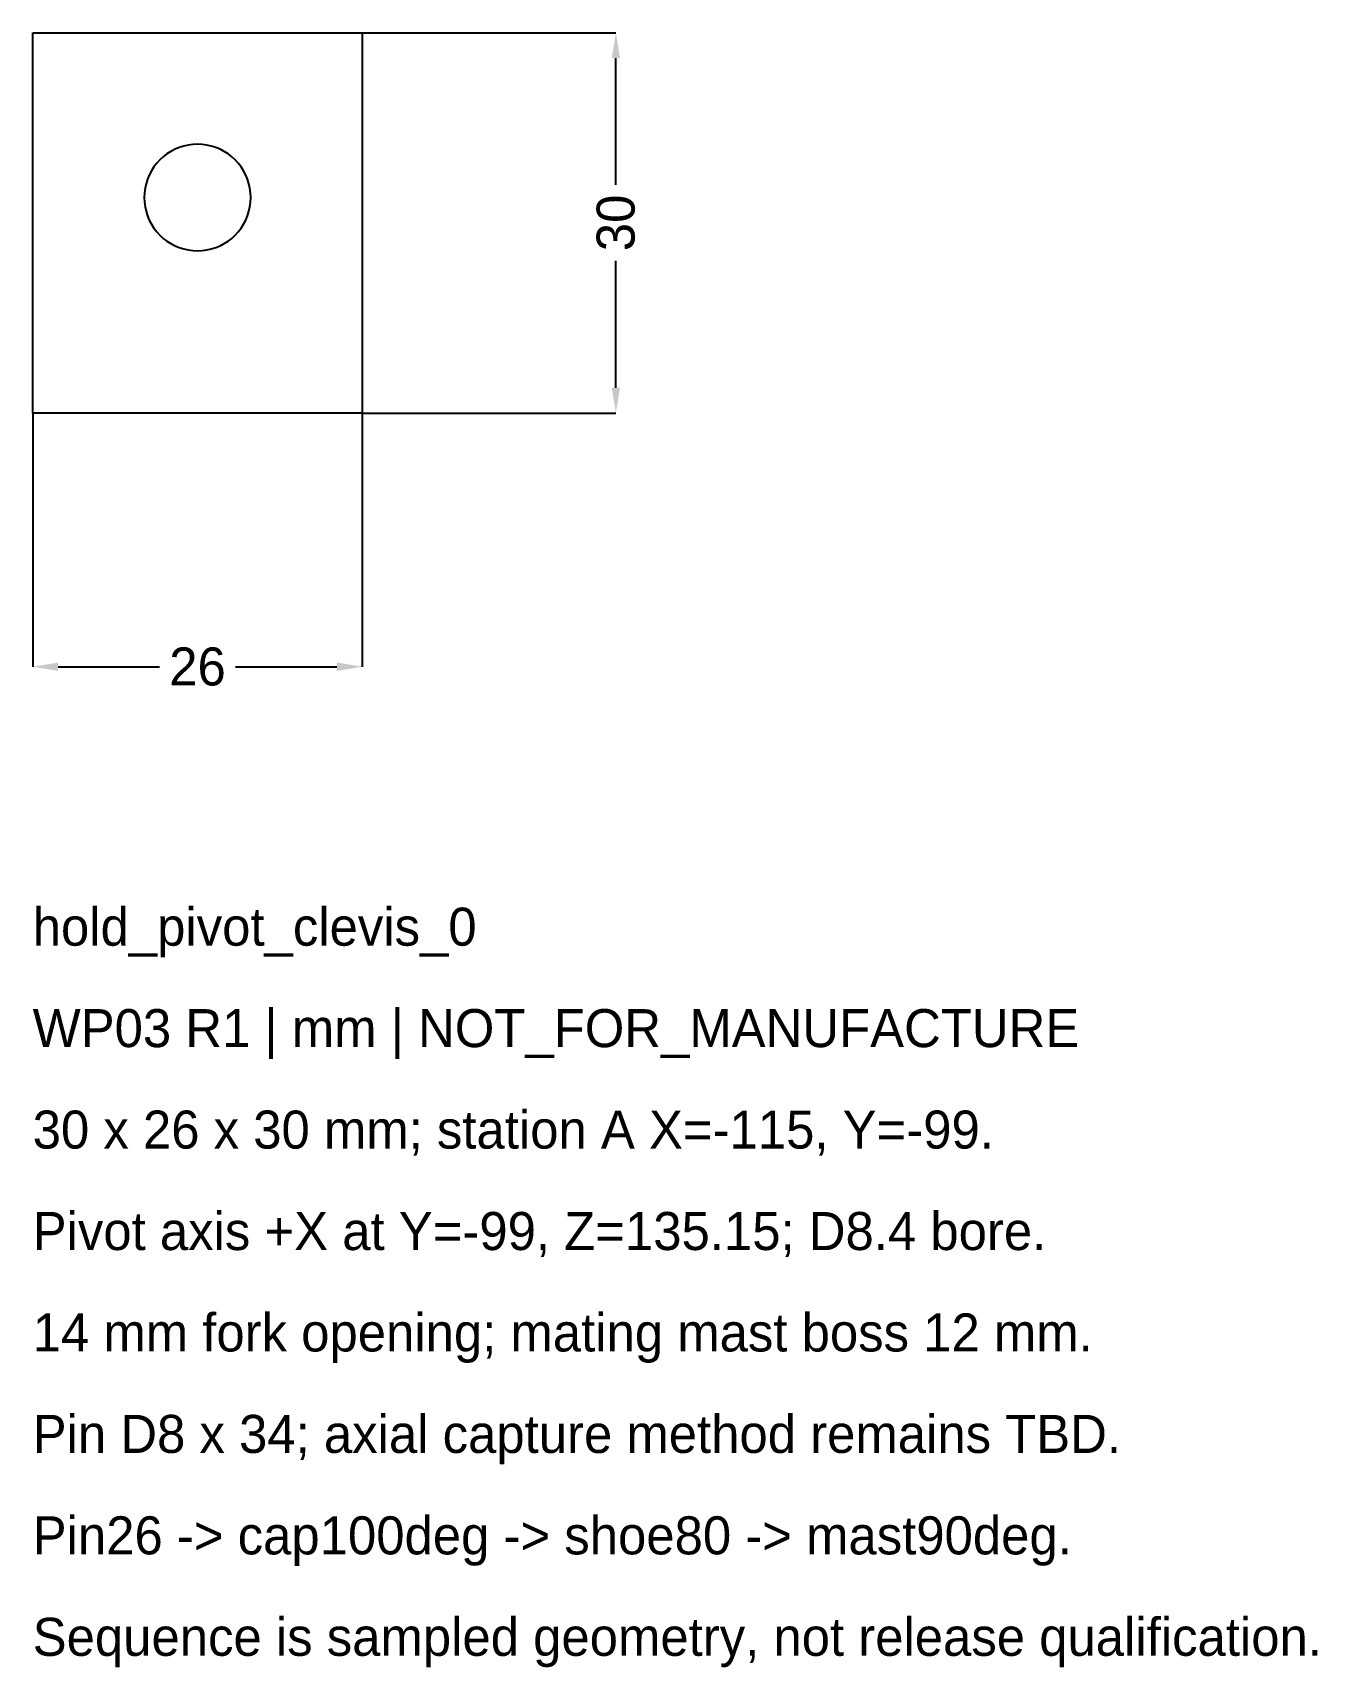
# Model space of a CAD drawing. Header units: millimetres. Extents: x 0 to 1208, y -629 to 226.
# Drawn here: x 480 to 581.3, y -628.9 to -500 of the extents above; entities that cross this region are included whole.
import ezdxf

# ---------------------------------------------------------------- set-up
doc = ezdxf.new("R2010")
doc.units = ezdxf.units.MM
for name, color, linetype in [('REFERENCE_DIMENSIONS', 2, 'Continuous'), ('REFERENCE_GEOMETRY', 7, 'Continuous'), ('REFERENCE_NOTES', 3, 'Continuous')]:
    doc.layers.add(name, color=color, linetype=linetype)
doc.dimstyles.get("Standard").update_dxf_attribs({"dimtxt": 2.5, "dimasz": 2.5, "dimexe": 1.25, "dimexo": 0.625, "dimtad": 1, "dimcen": 2.5, "dimazin": 3, "dimtfac": 1, "dimtmove": 0, "dimatfit": 3})

# ---------------------------------------------------------------- blocks, each defined once
blk = doc.blocks.new('_CLOSEDFILLED')
at = {"color": 0, "linetype": 'BYBLOCK'}
blk.add_solid([(-1, 0.164), (0, 0), (-1, -0.164)], dxfattribs=at)
blk = doc.blocks.new('*D9')
for p, q in [((480, -530), (480, -550)), ((506, -530), (506, -550)), ((482, -550), (490, -550)), ((496, -550), (504, -550))]:
    blk.add_line(p, q)
at = {"layer": 'Defpoints'}
for p in [(480, -530), (506, -530), (480, -550)]:
    blk.add_point(p, dxfattribs=at)
at = {"layer": 'REFERENCE_DIMENSIONS', "xscale": 2, "yscale": 2, "rotation": 180}
blk.add_blockref('_CLOSEDFILLED', (480, -550), dxfattribs=at)
at = {"layer": 'REFERENCE_DIMENSIONS', "xscale": 2, "yscale": 2}
blk.add_blockref('_CLOSEDFILLED', (506, -550), dxfattribs=at)
at = {"layer": 'REFERENCE_DIMENSIONS', "insert": (493, -550), "char_height": 3, "attachment_point": 5}
blk.add_mtext('26', dxfattribs=at)
blk = doc.blocks.new('*D10')
for p, q in [((506, -500), (526, -500)), ((526, -512), (526, -502)), ((526, -528), (526, -518)), ((506, -530), (526, -530))]:
    blk.add_line(p, q)
at = {"layer": 'Defpoints'}
for p in [(506, -500), (506, -530), (526, -530)]:
    blk.add_point(p, dxfattribs=at)
at = {"layer": 'REFERENCE_DIMENSIONS', "xscale": 2, "yscale": 2}
for p, rotation in [((526, -500), 90), ((526, -530), 270)]:
    blk.add_blockref('_CLOSEDFILLED', p, dxfattribs=dict(at, rotation=rotation))
at = {"layer": 'REFERENCE_DIMENSIONS', "insert": (526, -515), "char_height": 3, "attachment_point": 5, "rotation": 90}
blk.add_mtext('30', dxfattribs=at)

msp = doc.modelspace()

# ---------------------------------------------------------------- linework, layer by layer
at = {"layer": 'REFERENCE_GEOMETRY'}
for points in [[(480, -500), (480.25, -500), (480.5, -500), (480.75, -500), (481, -500), (481.25, -500), (481.5, -500), (481.75, -500), (482, -500), (482.25, -500), (482.5, -500), (482.75, -500), (483, -500), (483.25, -500), (483.5, -500), (483.75, -500), (484, -500), (484.25, -500), (484.5, -500), (484.75, -500), (485, -500), (485.25, -500), (485.5, -500), (485.75, -500), (486, -500), (486.25, -500), (486.5, -500), (486.75, -500), (487, -500), (487.25, -500), (487.5, -500), (487.75, -500), (488, -500), (488.25, -500), (488.5, -500), (488.75, -500), (489, -500), (489.25, -500), (489.5, -500), (489.75, -500), (490, -500), (490.25, -500), (490.5, -500), (490.75, -500), (491, -500), (491.25, -500), (491.5, -500), (491.75, -500), (492, -500), (492.25, -500), (492.5, -500), (492.75, -500), (493, -500), (493.25, -500), (493.5, -500), (493.75, -500), (494, -500), (494.25, -500), (494.5, -500), (494.75, -500), (495, -500), (495.25, -500), (495.5, -500), (495.75, -500), (496, -500), (496.25, -500), (496.5, -500), (496.75, -500), (497, -500), (497.25, -500), (497.5, -500), (497.75, -500), (498, -500), (498.25, -500), (498.5, -500), (498.75, -500), (499, -500), (499.25, -500), (499.5, -500), (499.75, -500), (500, -500), (500.25, -500), (500.5, -500), (500.75, -500), (501, -500), (501.25, -500), (501.5, -500), (501.75, -500), (502, -500), (502.25, -500), (502.5, -500), (502.75, -500), (503, -500), (503.25, -500), (503.5, -500), (503.75, -500), (504, -500), (504.25, -500), (504.5, -500), (504.75, -500), (505, -500), (505.25, -500), (505.5, -500), (505.75, -500), (506, -500), (506, -500.25), (506, -500.5), (506, -500.75), (506, -501), (506, -501.25), (506, -501.5), (506, -501.75), (506, -502), (506, -502.25), (506, -502.5), (506, -502.75), (506, -503), (506, -503.25), (506, -503.5), (506, -503.75), (506, -504), (506, -504.25), (506, -504.5), (506, -504.75), (506, -505), (506, -505.25), (506, -505.5), (506, -505.75), (506, -506), (506, -506.25), (506, -506.5), (506, -506.75), (506, -507), (506, -507.25), (506, -507.5), (506, -507.75), (506, -508), (506, -508.25), (506, -508.5), (506, -508.75), (506, -509), (506, -509.25), (506, -509.5), (506, -509.75), (506, -510), (506, -510.25), (506, -510.5), (506, -510.75), (506, -511), (506, -511.25), (506, -511.5), (506, -511.75), (506, -512), (506, -512.25), (506, -512.5), (506, -512.75), (506, -513), (506, -513.25), (506, -513.5), (506, -513.75), (506, -514), (506, -514.25), (506, -514.5), (506, -514.75), (506, -515), (506, -515.25), (506, -515.5), (506, -515.75), (506, -516), (506, -516.25), (506, -516.5), (506, -516.75), (506, -517), (506, -517.25), (506, -517.5), (506, -517.75), (506, -518), (506, -518.25), (506, -518.5), (506, -518.75), (506, -519), (506, -519.25), (506, -519.5), (506, -519.75), (506, -520), (506, -520.25), (506, -520.5), (506, -520.75), (506, -521), (506, -521.25), (506, -521.5), (506, -521.75), (506, -522), (506, -522.25), (506, -522.5), (506, -522.75), (506, -523), (506, -523.25), (506, -523.5), (506, -523.75), (506, -524), (506, -524.25), (506, -524.5), (506, -524.75), (506, -525), (506, -525.25), (506, -525.5), (506, -525.75), (506, -526), (506, -526.25), (506, -526.5), (506, -526.75), (506, -527), (506, -527.25), (506, -527.5), (506, -527.75), (506, -528), (506, -528.25), (506, -528.5), (506, -528.75), (506, -529), (506, -529.25), (506, -529.5), (506, -529.75), (506, -530), (505.75, -530), (505.5, -530), (505.25, -530), (505, -530), (504.75, -530), (504.5, -530), (504.25, -530), (504, -530), (503.75, -530), (503.5, -530), (503.25, -530), (503, -530), (502.75, -530), (502.5, -530), (502.25, -530), (502, -530), (501.75, -530), (501.5, -530), (501.25, -530), (501, -530), (500.75, -530), (500.5, -530), (500.25, -530), (500, -530), (499.75, -530), (499.5, -530), (499.25, -530), (499, -530), (498.75, -530), (498.5, -530), (498.25, -530), (498, -530), (497.75, -530), (497.5, -530), (497.25, -530), (497, -530), (496.75, -530), (496.5, -530), (496.25, -530), (496, -530), (495.75, -530), (495.5, -530), (495.25, -530), (495, -530), (494.75, -530), (494.5, -530), (494.25, -530), (494, -530), (493.75, -530), (493.5, -530), (493.25, -530), (493, -530), (492.75, -530), (492.5, -530), (492.25, -530), (492, -530), (491.75, -530), (491.5, -530), (491.25, -530), (491, -530), (490.75, -530), (490.5, -530), (490.25, -530), (490, -530), (489.75, -530), (489.5, -530), (489.25, -530), (489, -530), (488.75, -530), (488.5, -530), (488.25, -530), (488, -530), (487.75, -530), (487.5, -530), (487.25, -530), (487, -530), (486.75, -530), (486.5, -530), (486.25, -530), (486, -530), (485.75, -530), (485.5, -530), (485.25, -530), (485, -530), (484.75, -530), (484.5, -530), (484.25, -530), (484, -530), (483.75, -530), (483.5, -530), (483.25, -530), (483, -530), (482.75, -530), (482.5, -530), (482.25, -530), (482, -530), (481.75, -530), (481.5, -530), (481.25, -530), (481, -530), (480.75, -530), (480.5, -530), (480.25, -530), (480, -530), (480, -529.75), (480, -529.5), (480, -529.25), (480, -529), (480, -528.75), (480, -528.5), (480, -528.25), (480, -528), (480, -527.75), (480, -527.5), (480, -527.25), (480, -527), (480, -526.75), (480, -526.5), (480, -526.25), (480, -526), (480, -525.75), (480, -525.5), (480, -525.25), (480, -525), (480, -524.75), (480, -524.5), (480, -524.25), (480, -524), (480, -523.75), (480, -523.5), (480, -523.25), (480, -523), (480, -522.75), (480, -522.5), (480, -522.25), (480, -522), (480, -521.75), (480, -521.5), (480, -521.25), (480, -521), (480, -520.75), (480, -520.5), (480, -520.25), (480, -520), (480, -519.75), (480, -519.5), (480, -519.25), (480, -519), (480, -518.75), (480, -518.5), (480, -518.25), (480, -518), (480, -517.75), (480, -517.5), (480, -517.25), (480, -517), (480, -516.75), (480, -516.5), (480, -516.25), (480, -516), (480, -515.75), (480, -515.5), (480, -515.25), (480, -515), (480, -514.75), (480, -514.5), (480, -514.25), (480, -514), (480, -513.75), (480, -513.5), (480, -513.25), (480, -513), (480, -512.75), (480, -512.5), (480, -512.25), (480, -512), (480, -511.75), (480, -511.5), (480, -511.25), (480, -511), (480, -510.75), (480, -510.5), (480, -510.25), (480, -510), (480, -509.75), (480, -509.5), (480, -509.25), (480, -509), (480, -508.75), (480, -508.5), (480, -508.25), (480, -508), (480, -507.75), (480, -507.5), (480, -507.25), (480, -507), (480, -506.75), (480, -506.5), (480, -506.25), (480, -506), (480, -505.75), (480, -505.5), (480, -505.25), (480, -505), (480, -504.75), (480, -504.5), (480, -504.25), (480, -504), (480, -503.75), (480, -503.5), (480, -503.25), (480, -503), (480, -502.75), (480, -502.5), (480, -502.25), (480, -502), (480, -501.75), (480, -501.5), (480, -501.25), (480, -501), (480, -500.75), (480, -500.5), (480, -500.25)], [(497.2, -513), (497.184, -512.6339), (497.1362, -512.2707), (497.0569, -511.913), (496.9467, -511.5635), (496.8065, -511.225), (496.6373, -510.9), (496.4404, -510.591), (496.2174, -510.3003), (495.9698, -510.0302), (495.6997, -509.7826), (495.409, -509.5596), (495.1, -509.3627), (494.775, -509.1935), (494.4365, -509.0533), (494.087, -508.9431), (493.7293, -508.8638), (493.3661, -508.816), (493, -508.8), (492.6339, -508.816), (492.2707, -508.8638), (491.913, -508.9431), (491.5635, -509.0533), (491.225, -509.1935), (490.9, -509.3627), (490.591, -509.5596), (490.3003, -509.7826), (490.0302, -510.0302), (489.7826, -510.3003), (489.5596, -510.591), (489.3627, -510.9), (489.1935, -511.225), (489.0533, -511.5635), (488.9431, -511.913), (488.8638, -512.2707), (488.816, -512.6339), (488.8, -513), (488.816, -513.3661), (488.8638, -513.7293), (488.9431, -514.087), (489.0533, -514.4365), (489.1935, -514.775), (489.3627, -515.1), (489.5596, -515.409), (489.7826, -515.6997), (490.0302, -515.9698), (490.3003, -516.2174), (490.591, -516.4404), (490.9, -516.6373), (491.225, -516.8065), (491.5635, -516.9467), (491.913, -517.0569), (492.2707, -517.1362), (492.6339, -517.184), (493, -517.2), (493.3661, -517.184), (493.7293, -517.1362), (494.087, -517.0569), (494.4365, -516.9467), (494.775, -516.8065), (495.1, -516.6373), (495.409, -516.4404), (495.6997, -516.2174), (495.9698, -515.9698), (496.2174, -515.6997), (496.4404, -515.409), (496.6373, -515.1), (496.8065, -514.775), (496.9467, -514.4365), (497.0569, -514.087), (497.1362, -513.7293), (497.184, -513.3661)]]:
    msp.add_lwpolyline(points, close=True, dxfattribs=at)

# ---------------------------------------------------------------- texts
at = {"layer": 'REFERENCE_NOTES'}
for s, p in [('hold_pivot_clevis_0', (480, -572)), ('WP03 R1 | mm | NOT_FOR_MANUFACTURE', (480, -580)), ('30 x 26 x 30 mm; station A X=-115, Y=-99.', (480, -588)), ('Pivot axis +X at Y=-99, Z=135.15; D8.4 bore.', (480, -596)), ('14 mm fork opening; mating mast boss 12 mm.', (480, -604)), ('Pin D8 x 34; axial capture method remains TBD.', (480, -612)), ('Pin26 -> cap100deg -> shoe80 -> mast90deg.', (480, -620)), ('Sequence is sampled geometry, not release qualification.', (480, -628))]:
    msp.add_text(s, height=3, dxfattribs=at).set_placement(p)

# ---------------------------------------------------------------- dimensions: what is measured, and where the dimension line sits
at = {"layer": 'REFERENCE_DIMENSIONS'}
dim = msp.add_linear_dim(base=(526, -530), p1=(506, -530), p2=(506, -500), angle=90, dimstyle='Standard', override={"dimtxt": 3, "dimasz": 2, "dimdec": 3}, dxfattribs=at)
dim.commit()
dim.dimension.update_dxf_attribs({"geometry": '*D10', "text_midpoint": (526, -515)})
dim = msp.add_linear_dim(base=(480, -550), p1=(480, -530), p2=(506, -530), dimstyle='Standard', override={"dimtxt": 3, "dimasz": 2, "dimdec": 3}, dxfattribs=at)
dim.commit()
dim.dimension.update_dxf_attribs({"geometry": '*D9', "text_midpoint": (493, -550)})

doc.saveas('drawing.dxf')
